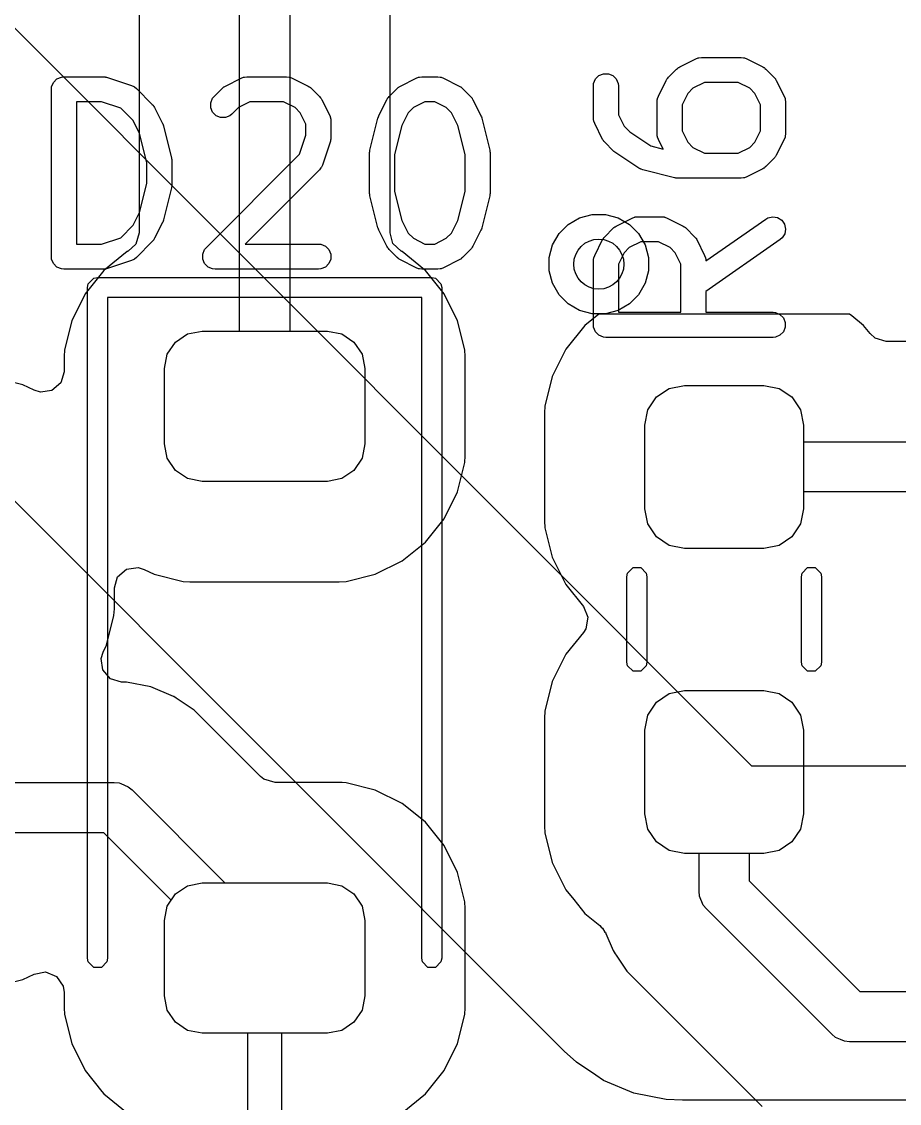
# Model space of a CAD drawing. Header units: inches. Extents: x 1.3 to 5.24, y -7.03 to -1.12.
# Drawn here: x 3.6238 to 3.8307, y -2.737 to -2.4823 of the extents above; entities that cross this region are included whole.
import ezdxf

# ---------------------------------------------------------------- set-up
doc = ezdxf.new("R2010")
doc.units = ezdxf.units.IN
doc.header["$MEASUREMENT"] = 0
for name, color, linetype, true_color in [('B.Cu', 153, 'CONTINUOUS', 0x4d7fc4), ('F.Cu', 13, 'CONTINUOUS', 0xc83434), ('F.Mask', 201, 'CONTINUOUS', 0xd864ff), ('F.Paste', 253, 'CONTINUOUS', 0xb4a09a), ('F.Silkscreen', 41, 'CONTINUOUS', 0xf2eda1), ('In1.Cu', 91, 'CONTINUOUS', 0x7fc87f), ('In2.Cu', 33, 'CONTINUOUS', 0xce7d2c)]:
    doc.layers.add(name, color=color, linetype=linetype, true_color=true_color)

msp = doc.modelspace()

# ---------------------------------------------------------------- linework, layer by layer
at = {"layer": 'B.Cu'}
msp.add_circle((3.75984, -2.53937), 0.00591, dxfattribs=at)
at = {"layer": 'F.Cu', "linetype": 'CONTINUOUS'}
for p, q in [((3.65156, -2.4462), (3.65156, -2.532)), ((3.6752, -2.55512), (3.6752, -2.44911)), ((3.68701, -2.45156), (3.68701, -2.55512)), ((3.71065, -2.532), (3.71065, -2.46338)), ((3.65156, -2.532), (3.65078, -2.53464)), ((3.71134, -2.53451), (3.71065, -2.532)), ((3.64873, -2.53643), (3.64322, -2.54086)), ((3.64884, -2.53638), (3.64873, -2.53643)), ((3.6489, -2.53632), (3.64884, -2.53638)), ((3.64895, -2.53629), (3.6489, -2.53632)), ((3.65078, -2.53464), (3.64895, -2.53628)), ((3.64895, -2.53628), (3.64895, -2.53629)), ((3.71326, -2.53628), (3.71134, -2.53451)), ((3.71325, -2.53629), (3.71326, -2.53628)), ((3.71331, -2.53632), (3.71325, -2.53629)), ((3.71336, -2.53638), (3.71331, -2.53632)), ((3.71347, -2.53643), (3.71336, -2.53638)), ((3.71879, -2.5407), (3.71347, -2.53643)), ((3.64322, -2.54086), (3.63879, -2.54637)), ((3.64322, -2.54086), (3.64322, -2.54086)), ((3.71898, -2.54086), (3.71879, -2.5407)), ((3.72341, -2.54637), (3.71898, -2.54086)), ((3.63879, -2.54637), (3.63565, -2.5527)), ((3.72655, -2.5527), (3.72341, -2.54637)), ((3.75981, -2.55118), (3.75655, -2.5538)), ((3.75984, -2.55118), (3.75981, -2.55118)), ((3.81893, -2.55118), (3.75984, -2.55118)), ((3.81943, -2.55158), (3.81893, -2.55118)), ((3.82219, -2.5538), (3.81943, -2.55158)), ((3.63565, -2.5527), (3.63395, -2.55956)), ((3.72826, -2.55956), (3.72655, -2.5527)), ((3.75655, -2.5538), (3.75206, -2.55939)), ((3.75655, -2.5538), (3.75655, -2.5538)), ((3.82375, -2.55574), (3.82219, -2.5538)), ((3.82219, -2.5538), (3.82219, -2.5538)), ((3.66007, -2.55771), (3.66295, -2.55579)), ((3.66295, -2.55579), (3.66634, -2.55512)), ((3.66634, -2.55512), (3.6752, -2.55512)), ((3.68701, -2.55512), (3.69587, -2.55512)), ((3.69587, -2.55512), (3.69926, -2.55579)), ((3.69926, -2.55579), (3.70213, -2.55771)), ((3.82491, -2.55678), (3.82375, -2.55574)), ((3.82755, -2.55756), (3.82491, -2.55678)), ((3.63395, -2.55956), (3.63384, -2.56115)), ((3.65815, -2.56059), (3.66007, -2.55771)), ((3.70213, -2.55771), (3.70405, -2.56059)), ((3.72837, -2.56115), (3.72826, -2.55956)), ((3.75206, -2.55939), (3.74887, -2.56582)), ((3.75206, -2.55939), (3.75206, -2.55939)), ((3.84149, -2.55756), (3.82755, -2.55756)), ((3.63384, -2.56115), (3.63384, -2.56471)), ((3.65748, -2.56398), (3.65815, -2.56059)), ((3.70405, -2.56059), (3.70472, -2.56398)), ((3.72837, -2.58452), (3.72837, -2.56115)), ((3.63384, -2.56471), (3.63306, -2.56734)), ((3.65748, -2.58169), (3.65748, -2.56398)), ((3.70472, -2.56398), (3.70472, -2.58169)), ((3.62414, -2.56777), (3.61718, -2.56603)), ((3.74887, -2.56582), (3.74714, -2.57278)), ((3.74887, -2.56582), (3.74887, -2.56582)), ((3.62679, -2.56908), (3.62414, -2.56777)), ((3.62414, -2.56777), (3.62414, -2.56777)), ((3.62414, -2.56777), (3.62414, -2.56777)), ((3.62826, -2.56954), (3.62679, -2.56908)), ((3.63098, -2.56915), (3.62826, -2.56954)), ((3.63306, -2.56734), (3.63098, -2.56915)), ((3.77341, -2.57065), (3.77644, -2.56863)), ((3.77644, -2.56863), (3.78002, -2.56791)), ((3.78002, -2.56791), (3.79872, -2.56791)), ((3.79872, -2.56791), (3.8023, -2.56863)), ((3.8023, -2.56863), (3.80533, -2.57065)), ((3.77138, -2.57369), (3.77341, -2.57065)), ((3.80533, -2.57065), (3.80736, -2.57369)), ((3.74714, -2.57278), (3.74703, -2.5744)), ((3.74703, -2.5744), (3.74703, -2.59982)), ((3.77067, -2.57726), (3.77138, -2.57369)), ((3.80736, -2.57369), (3.80807, -2.57726)), ((3.77067, -2.59695), (3.77067, -2.57726)), ((3.80807, -2.57726), (3.80807, -2.5812)), ((3.65815, -2.58508), (3.65748, -2.58169)), ((3.70472, -2.58169), (3.70405, -2.58508)), ((3.80807, -2.5812), (3.83858, -2.5812)), ((3.66007, -2.58796), (3.65815, -2.58508)), ((3.70405, -2.58508), (3.70213, -2.58796)), ((3.72826, -2.58611), (3.72837, -2.58452)), ((3.72655, -2.59297), (3.72826, -2.58611)), ((3.66295, -2.58988), (3.66007, -2.58796)), ((3.66634, -2.59055), (3.66295, -2.58988)), ((3.69926, -2.58988), (3.69587, -2.59055)), ((3.70213, -2.58796), (3.69926, -2.58988)), ((3.69587, -2.59055), (3.66634, -2.59055)), ((3.72341, -2.5993), (3.72655, -2.59297)), ((3.83614, -2.59301), (3.80807, -2.59301)), ((3.80807, -2.59301), (3.80807, -2.59695)), ((3.77138, -2.60053), (3.77067, -2.59695)), ((3.80807, -2.59695), (3.80736, -2.60053)), ((3.71898, -2.60481), (3.72341, -2.5993)), ((3.74703, -2.59982), (3.74703, -2.59982)), ((3.74703, -2.59982), (3.74714, -2.60143)), ((3.74714, -2.60143), (3.74714, -2.60143)), ((3.74714, -2.60143), (3.74887, -2.60839)), ((3.77341, -2.60356), (3.77138, -2.60053)), ((3.80736, -2.60053), (3.80533, -2.60356)), ((3.71347, -2.60924), (3.71898, -2.60481)), ((3.77644, -2.60559), (3.77341, -2.60356)), ((3.80533, -2.60356), (3.8023, -2.60559)), ((3.78002, -2.6063), (3.77644, -2.60559)), ((3.79872, -2.6063), (3.78002, -2.6063)), ((3.8023, -2.60559), (3.79872, -2.6063)), ((3.70714, -2.61238), (3.71347, -2.60924)), ((3.74887, -2.60839), (3.74887, -2.60839)), ((3.74887, -2.60839), (3.75206, -2.61482)), ((3.64569, -2.6156), (3.64646, -2.61296)), ((3.64646, -2.61296), (3.64854, -2.61116)), ((3.64854, -2.61116), (3.65127, -2.61077)), ((3.65127, -2.61077), (3.65274, -2.61123)), ((3.65274, -2.61123), (3.65507, -2.61238)), ((3.65507, -2.61238), (3.66193, -2.61409)), ((3.70028, -2.61409), (3.70714, -2.61238)), ((3.64569, -2.62049), (3.64569, -2.6156)), ((3.66193, -2.61409), (3.66351, -2.61419)), ((3.66351, -2.61419), (3.66351, -2.61419)), ((3.66351, -2.61419), (3.69869, -2.61419)), ((3.69869, -2.61419), (3.70028, -2.61409)), ((3.69869, -2.61419), (3.69869, -2.61419)), ((3.75206, -2.61482), (3.75206, -2.61482)), ((3.75206, -2.61482), (3.7562, -2.61997)), ((3.64558, -2.6221), (3.64569, -2.62049)), ((3.7562, -2.61997), (3.75725, -2.62252)), ((3.64385, -2.62906), (3.64558, -2.6221)), ((3.75725, -2.62252), (3.75676, -2.62522)), ((3.75676, -2.62522), (3.7562, -2.62609)), ((3.7562, -2.62609), (3.75206, -2.63124)), ((3.64256, -2.6322), (3.64302, -2.63072)), ((3.64302, -2.63072), (3.64385, -2.62906)), ((3.64296, -2.63492), (3.64256, -2.6322)), ((3.75206, -2.63124), (3.74887, -2.63767)), ((3.75206, -2.63124), (3.75206, -2.63124)), ((3.64476, -2.637), (3.64296, -2.63492)), ((3.6474, -2.63778), (3.64476, -2.637)), ((3.64858, -2.63778), (3.6474, -2.63778)), ((3.65429, -2.63891), (3.64858, -2.63778)), ((3.64858, -2.63778), (3.64858, -2.63778)), ((3.74887, -2.63767), (3.74714, -2.64463)), ((3.74887, -2.63767), (3.74887, -2.63767)), ((3.65966, -2.64114), (3.65429, -2.63891)), ((3.65429, -2.63891), (3.65429, -2.63891)), ((3.65967, -2.64114), (3.65966, -2.64114)), ((3.66026, -2.64154), (3.65967, -2.64114)), ((3.77341, -2.6425), (3.77644, -2.64048)), ((3.77644, -2.64048), (3.78002, -2.63976)), ((3.78002, -2.63976), (3.79872, -2.63976)), ((3.79872, -2.63976), (3.8023, -2.64048)), ((3.8023, -2.64048), (3.80533, -2.6425)), ((3.6645, -2.64437), (3.66026, -2.64154)), ((3.66026, -2.64154), (3.66026, -2.64154)), ((3.77138, -2.64554), (3.77341, -2.6425)), ((3.80533, -2.6425), (3.80736, -2.64554)), ((3.6801, -2.65997), (3.6645, -2.64437)), ((3.6645, -2.64437), (3.6645, -2.64437)), ((3.74714, -2.64463), (3.74703, -2.64625)), ((3.77067, -2.64911), (3.77138, -2.64554)), ((3.80736, -2.64554), (3.80807, -2.64911)), ((3.74703, -2.64625), (3.74703, -2.67167)), ((3.77067, -2.6688), (3.77067, -2.64911)), ((3.80807, -2.64911), (3.80807, -2.6688)), ((3.62205, -2.66142), (3.64567, -2.66142)), ((3.64567, -2.66142), (3.64682, -2.66153)), ((3.68091, -2.66062), (3.6801, -2.65997)), ((3.68355, -2.6614), (3.68091, -2.66062)), ((3.69869, -2.6614), (3.68355, -2.6614)), ((3.69933, -2.66144), (3.69869, -2.6614)), ((3.69869, -2.6614), (3.69869, -2.6614)), ((3.70028, -2.66151), (3.69933, -2.66144)), ((3.70714, -2.66321), (3.70028, -2.66151)), ((3.70028, -2.66151), (3.70028, -2.66151)), ((3.64682, -2.66153), (3.6472, -2.66169)), ((3.6472, -2.66169), (3.64895, -2.66241)), ((3.64895, -2.66241), (3.64985, -2.66315)), ((3.64985, -2.66315), (3.67174, -2.68504)), ((3.71347, -2.66635), (3.70714, -2.66321)), ((3.71772, -2.66976), (3.71347, -2.66635)), ((3.77138, -2.67238), (3.77067, -2.6688)), ((3.80807, -2.6688), (3.80736, -2.67238)), ((3.71898, -2.67078), (3.71772, -2.66976)), ((3.72341, -2.67629), (3.71898, -2.67078)), ((3.74703, -2.67167), (3.74703, -2.67167)), ((3.74703, -2.67167), (3.74714, -2.67328)), ((3.64322, -2.67323), (3.62205, -2.67323)), ((3.6591, -2.6891), (3.64322, -2.67323)), ((3.74714, -2.67328), (3.74714, -2.67328)), ((3.74714, -2.67328), (3.74887, -2.68024)), ((3.77341, -2.67541), (3.77138, -2.67238)), ((3.80736, -2.67238), (3.80533, -2.67541)), ((3.72655, -2.68262), (3.72341, -2.67629)), ((3.77644, -2.67744), (3.77341, -2.67541)), ((3.80533, -2.67541), (3.8023, -2.67744)), ((3.78002, -2.67815), (3.77644, -2.67744)), ((3.78346, -2.67815), (3.78002, -2.67815)), ((3.78346, -2.68701), (3.78346, -2.67815)), ((3.79872, -2.67815), (3.79528, -2.67815)), ((3.79528, -2.67815), (3.79528, -2.68456)), ((3.8023, -2.67744), (3.79872, -2.67815)), ((3.74887, -2.68024), (3.74887, -2.68024)), ((3.74887, -2.68024), (3.75206, -2.68667)), ((3.72826, -2.68948), (3.72655, -2.68262)), ((3.67174, -2.68504), (3.69587, -2.68504)), ((3.69587, -2.68504), (3.69926, -2.68571)), ((3.69926, -2.68571), (3.70213, -2.68763)), ((3.75206, -2.68667), (3.75206, -2.68667)), ((3.75206, -2.68667), (3.75206, -2.68667)), ((3.75206, -2.68667), (3.75393, -2.689)), ((3.79528, -2.68456), (3.82134, -2.71063)), ((3.65815, -2.69051), (3.6591, -2.6891)), ((3.70213, -2.68763), (3.70405, -2.69051)), ((3.72837, -2.69107), (3.72826, -2.68948)), ((3.75393, -2.689), (3.75655, -2.69227)), ((3.78358, -2.68816), (3.78346, -2.68701)), ((3.78446, -2.69029), (3.78358, -2.68816)), ((3.65748, -2.6939), (3.65815, -2.69051)), ((3.70405, -2.69051), (3.70472, -2.6939)), ((3.72837, -2.71444), (3.72837, -2.69107)), ((3.78519, -2.69118), (3.78446, -2.69029)), ((3.81472, -2.72071), (3.78519, -2.69118)), ((3.65748, -2.71161), (3.65748, -2.6939)), ((3.70472, -2.6939), (3.70472, -2.71161)), ((3.75655, -2.69227), (3.75655, -2.69227)), ((3.75655, -2.69227), (3.75655, -2.69227)), ((3.75655, -2.69227), (3.7601, -2.69511)), ((3.7601, -2.69511), (3.7604, -2.6955)), ((3.7604, -2.6955), (3.7607, -2.69569)), ((3.7607, -2.69569), (3.76128, -2.69662)), ((3.76128, -2.69662), (3.76146, -2.69685)), ((3.76146, -2.69685), (3.76151, -2.69695)), ((3.76151, -2.69695), (3.76319, -2.701)), ((3.76319, -2.701), (3.76371, -2.70179)), ((3.76371, -2.70179), (3.76392, -2.7021)), ((3.76392, -2.7021), (3.76392, -2.7021)), ((3.76392, -2.7021), (3.76642, -2.70584)), ((3.62414, -2.70782), (3.62679, -2.70651)), ((3.62679, -2.70651), (3.6295, -2.70603)), ((3.6295, -2.70603), (3.63203, -2.7071)), ((3.63203, -2.7071), (3.63359, -2.70936)), ((3.76642, -2.70584), (3.76642, -2.70584)), ((3.76642, -2.70584), (3.79829, -2.73771)), ((3.61718, -2.70956), (3.62414, -2.70782)), ((3.63359, -2.70936), (3.63384, -2.71089)), ((3.63384, -2.71089), (3.63384, -2.71444)), ((3.65815, -2.715), (3.65748, -2.71161)), ((3.70472, -2.71161), (3.70405, -2.715)), ((3.82134, -2.71063), (3.87795, -2.71063)), ((3.63384, -2.71444), (3.63395, -2.71603)), ((3.66007, -2.71788), (3.65815, -2.715)), ((3.70405, -2.715), (3.70213, -2.71788)), ((3.72826, -2.71603), (3.72837, -2.71444)), ((3.63395, -2.71603), (3.63565, -2.72289)), ((3.72655, -2.72289), (3.72826, -2.71603)), ((3.66295, -2.7198), (3.66007, -2.71788)), ((3.66634, -2.72047), (3.66295, -2.7198)), ((3.69926, -2.7198), (3.69587, -2.72047)), ((3.70213, -2.71788), (3.69926, -2.7198)), ((3.67717, -2.72047), (3.66634, -2.72047)), ((3.67717, -2.79528), (3.67717, -2.72047)), ((3.69587, -2.72047), (3.68504, -2.72047)), ((3.68504, -2.72047), (3.68504, -2.79364)), ((3.81562, -2.72145), (3.81472, -2.72071)), ((3.81675, -2.72191), (3.81562, -2.72145)), ((3.81775, -2.72233), (3.81675, -2.72191)), ((3.8189, -2.72244), (3.81775, -2.72233)), ((3.87551, -2.72244), (3.8189, -2.72244)), ((3.63565, -2.72289), (3.63879, -2.72922)), ((3.72341, -2.72922), (3.72655, -2.72289)), ((3.63879, -2.72922), (3.64275, -2.73414)), ((3.71898, -2.73473), (3.72341, -2.72922)), ((3.64275, -2.73414), (3.64322, -2.73473)), ((3.64322, -2.73473), (3.64873, -2.73916)), ((3.71347, -2.73916), (3.71898, -2.73473))]:
    msp.add_line(p, q, dxfattribs=at)
at = {"layer": 'F.Cu'}
msp.add_circle((3.75984, -2.53937), 0.00591, dxfattribs=at)
at = {"layer": 'F.Mask', "linetype": 'CONTINUOUS'}
for p, q in [((3.66007, -2.55771), (3.66295, -2.55579)), ((3.66295, -2.55579), (3.66634, -2.55512)), ((3.66634, -2.55512), (3.69587, -2.55512)), ((3.69587, -2.55512), (3.69926, -2.55579)), ((3.69926, -2.55579), (3.70213, -2.55771)), ((3.65815, -2.56059), (3.66007, -2.55771)), ((3.70213, -2.55771), (3.70405, -2.56059)), ((3.65748, -2.56398), (3.65815, -2.56059)), ((3.70405, -2.56059), (3.70472, -2.56398)), ((3.65748, -2.58169), (3.65748, -2.56398)), ((3.70472, -2.56398), (3.70472, -2.58169)), ((3.77341, -2.57065), (3.77644, -2.56863)), ((3.77644, -2.56863), (3.78002, -2.56791)), ((3.78002, -2.56791), (3.79872, -2.56791)), ((3.79872, -2.56791), (3.8023, -2.56863)), ((3.8023, -2.56863), (3.80533, -2.57065)), ((3.77138, -2.57369), (3.77341, -2.57065)), ((3.80533, -2.57065), (3.80736, -2.57369)), ((3.77067, -2.57726), (3.77138, -2.57369)), ((3.80736, -2.57369), (3.80807, -2.57726)), ((3.77067, -2.59695), (3.77067, -2.57726)), ((3.80807, -2.57726), (3.80807, -2.59695)), ((3.65815, -2.58508), (3.65748, -2.58169)), ((3.70472, -2.58169), (3.70405, -2.58508)), ((3.66007, -2.58796), (3.65815, -2.58508)), ((3.70405, -2.58508), (3.70213, -2.58796)), ((3.66295, -2.58988), (3.66007, -2.58796)), ((3.66634, -2.59055), (3.66295, -2.58988)), ((3.69926, -2.58988), (3.69587, -2.59055)), ((3.70213, -2.58796), (3.69926, -2.58988)), ((3.69587, -2.59055), (3.66634, -2.59055)), ((3.77138, -2.60053), (3.77067, -2.59695)), ((3.80807, -2.59695), (3.80736, -2.60053)), ((3.77341, -2.60356), (3.77138, -2.60053)), ((3.80736, -2.60053), (3.80533, -2.60356)), ((3.77644, -2.60559), (3.77341, -2.60356)), ((3.80533, -2.60356), (3.8023, -2.60559)), ((3.78002, -2.6063), (3.77644, -2.60559)), ((3.79872, -2.6063), (3.78002, -2.6063)), ((3.8023, -2.60559), (3.79872, -2.6063)), ((3.77341, -2.6425), (3.77644, -2.64048)), ((3.77644, -2.64048), (3.78002, -2.63976)), ((3.78002, -2.63976), (3.79872, -2.63976)), ((3.79872, -2.63976), (3.8023, -2.64048)), ((3.8023, -2.64048), (3.80533, -2.6425)), ((3.77138, -2.64554), (3.77341, -2.6425)), ((3.80533, -2.6425), (3.80736, -2.64554)), ((3.77067, -2.64911), (3.77138, -2.64554)), ((3.80736, -2.64554), (3.80807, -2.64911)), ((3.77067, -2.6688), (3.77067, -2.64911)), ((3.80807, -2.64911), (3.80807, -2.6688)), ((3.77138, -2.67238), (3.77067, -2.6688)), ((3.80807, -2.6688), (3.80736, -2.67238)), ((3.77341, -2.67541), (3.77138, -2.67238)), ((3.80736, -2.67238), (3.80533, -2.67541)), ((3.77644, -2.67744), (3.77341, -2.67541)), ((3.80533, -2.67541), (3.8023, -2.67744)), ((3.78002, -2.67815), (3.77644, -2.67744)), ((3.79872, -2.67815), (3.78002, -2.67815)), ((3.8023, -2.67744), (3.79872, -2.67815)), ((3.66007, -2.68763), (3.66295, -2.68571)), ((3.66295, -2.68571), (3.66634, -2.68504)), ((3.66634, -2.68504), (3.69587, -2.68504)), ((3.69587, -2.68504), (3.69926, -2.68571)), ((3.69926, -2.68571), (3.70213, -2.68763)), ((3.65815, -2.69051), (3.66007, -2.68763)), ((3.70213, -2.68763), (3.70405, -2.69051)), ((3.65748, -2.6939), (3.65815, -2.69051)), ((3.70405, -2.69051), (3.70472, -2.6939)), ((3.65748, -2.71161), (3.65748, -2.6939)), ((3.70472, -2.6939), (3.70472, -2.71161)), ((3.65815, -2.715), (3.65748, -2.71161)), ((3.70472, -2.71161), (3.70405, -2.715)), ((3.66007, -2.71788), (3.65815, -2.715)), ((3.70405, -2.715), (3.70213, -2.71788)), ((3.66295, -2.7198), (3.66007, -2.71788)), ((3.66634, -2.72047), (3.66295, -2.7198)), ((3.69926, -2.7198), (3.69587, -2.72047)), ((3.70213, -2.71788), (3.69926, -2.7198)), ((3.69587, -2.72047), (3.66634, -2.72047))]:
    msp.add_line(p, q, dxfattribs=at)
at = {"layer": 'F.Paste', "linetype": 'CONTINUOUS'}
for p, q in [((3.66007, -2.55771), (3.66295, -2.55579)), ((3.66295, -2.55579), (3.66634, -2.55512)), ((3.66634, -2.55512), (3.69587, -2.55512)), ((3.69587, -2.55512), (3.69926, -2.55579)), ((3.69926, -2.55579), (3.70213, -2.55771)), ((3.65815, -2.56059), (3.66007, -2.55771)), ((3.70213, -2.55771), (3.70405, -2.56059)), ((3.65748, -2.56398), (3.65815, -2.56059)), ((3.70405, -2.56059), (3.70472, -2.56398)), ((3.65748, -2.58169), (3.65748, -2.56398)), ((3.70472, -2.56398), (3.70472, -2.58169)), ((3.77341, -2.57065), (3.77644, -2.56863)), ((3.77644, -2.56863), (3.78002, -2.56791)), ((3.78002, -2.56791), (3.79872, -2.56791)), ((3.79872, -2.56791), (3.8023, -2.56863)), ((3.8023, -2.56863), (3.80533, -2.57065)), ((3.77138, -2.57369), (3.77341, -2.57065)), ((3.80533, -2.57065), (3.80736, -2.57369)), ((3.77067, -2.57726), (3.77138, -2.57369)), ((3.80736, -2.57369), (3.80807, -2.57726)), ((3.77067, -2.59695), (3.77067, -2.57726)), ((3.80807, -2.57726), (3.80807, -2.59695)), ((3.65815, -2.58508), (3.65748, -2.58169)), ((3.70472, -2.58169), (3.70405, -2.58508)), ((3.66007, -2.58796), (3.65815, -2.58508)), ((3.70405, -2.58508), (3.70213, -2.58796)), ((3.66295, -2.58988), (3.66007, -2.58796)), ((3.66634, -2.59055), (3.66295, -2.58988)), ((3.69926, -2.58988), (3.69587, -2.59055)), ((3.70213, -2.58796), (3.69926, -2.58988)), ((3.69587, -2.59055), (3.66634, -2.59055)), ((3.77138, -2.60053), (3.77067, -2.59695)), ((3.80807, -2.59695), (3.80736, -2.60053)), ((3.77341, -2.60356), (3.77138, -2.60053)), ((3.80736, -2.60053), (3.80533, -2.60356)), ((3.77644, -2.60559), (3.77341, -2.60356)), ((3.80533, -2.60356), (3.8023, -2.60559)), ((3.78002, -2.6063), (3.77644, -2.60559)), ((3.79872, -2.6063), (3.78002, -2.6063)), ((3.8023, -2.60559), (3.79872, -2.6063)), ((3.77341, -2.6425), (3.77644, -2.64048)), ((3.77644, -2.64048), (3.78002, -2.63976)), ((3.78002, -2.63976), (3.79872, -2.63976)), ((3.79872, -2.63976), (3.8023, -2.64048)), ((3.8023, -2.64048), (3.80533, -2.6425)), ((3.77138, -2.64554), (3.77341, -2.6425)), ((3.80533, -2.6425), (3.80736, -2.64554)), ((3.77067, -2.64911), (3.77138, -2.64554)), ((3.80736, -2.64554), (3.80807, -2.64911)), ((3.77067, -2.6688), (3.77067, -2.64911)), ((3.80807, -2.64911), (3.80807, -2.6688)), ((3.77138, -2.67238), (3.77067, -2.6688)), ((3.80807, -2.6688), (3.80736, -2.67238)), ((3.77341, -2.67541), (3.77138, -2.67238)), ((3.80736, -2.67238), (3.80533, -2.67541)), ((3.77644, -2.67744), (3.77341, -2.67541)), ((3.80533, -2.67541), (3.8023, -2.67744)), ((3.78002, -2.67815), (3.77644, -2.67744)), ((3.79872, -2.67815), (3.78002, -2.67815)), ((3.8023, -2.67744), (3.79872, -2.67815)), ((3.66007, -2.68763), (3.66295, -2.68571)), ((3.66295, -2.68571), (3.66634, -2.68504)), ((3.66634, -2.68504), (3.69587, -2.68504)), ((3.69587, -2.68504), (3.69926, -2.68571)), ((3.69926, -2.68571), (3.70213, -2.68763)), ((3.65815, -2.69051), (3.66007, -2.68763)), ((3.70213, -2.68763), (3.70405, -2.69051)), ((3.65748, -2.6939), (3.65815, -2.69051)), ((3.70405, -2.69051), (3.70472, -2.6939)), ((3.65748, -2.71161), (3.65748, -2.6939)), ((3.70472, -2.6939), (3.70472, -2.71161)), ((3.65815, -2.715), (3.65748, -2.71161)), ((3.70472, -2.71161), (3.70405, -2.715)), ((3.66007, -2.71788), (3.65815, -2.715)), ((3.70405, -2.715), (3.70213, -2.71788)), ((3.66295, -2.7198), (3.66007, -2.71788)), ((3.66634, -2.72047), (3.66295, -2.7198)), ((3.69926, -2.7198), (3.69587, -2.72047)), ((3.70213, -2.71788), (3.69926, -2.7198)), ((3.69587, -2.72047), (3.66634, -2.72047))]:
    msp.add_line(p, q, dxfattribs=at)
at = {"layer": 'F.Silkscreen', "linetype": 'CONTINUOUS'}
for p, q in [((3.78269, -2.49103), (3.78323, -2.49082)), ((3.78323, -2.49082), (3.78333, -2.49082)), ((3.78333, -2.49082), (3.78343, -2.49078)), ((3.78343, -2.49078), (3.78401, -2.49072)), ((3.78401, -2.49072), (3.79338, -2.49072)), ((3.79338, -2.49072), (3.79396, -2.49078)), ((3.79396, -2.49078), (3.79405, -2.49082)), ((3.79405, -2.49082), (3.79416, -2.49082)), ((3.79416, -2.49082), (3.7947, -2.49103)), ((3.77817, -2.49346), (3.77839, -2.49327)), ((3.77839, -2.49327), (3.77845, -2.49321)), ((3.77845, -2.49321), (3.77853, -2.49316)), ((3.77853, -2.49316), (3.77862, -2.49309)), ((3.77862, -2.49309), (3.77869, -2.49306)), ((3.77869, -2.49306), (3.77894, -2.49291)), ((3.77894, -2.49291), (3.78269, -2.49103)), ((3.7947, -2.49103), (3.79845, -2.49291)), ((3.79845, -2.49291), (3.7987, -2.49306)), ((3.7987, -2.49306), (3.79877, -2.49309)), ((3.79877, -2.49309), (3.79885, -2.49316)), ((3.79885, -2.49316), (3.79894, -2.49321)), ((3.79894, -2.49321), (3.79899, -2.49327)), ((3.79899, -2.49327), (3.79922, -2.49346)), ((3.63133, -2.49658), (3.63215, -2.49577)), ((3.63215, -2.49577), (3.63321, -2.49533)), ((3.63321, -2.49533), (3.63379, -2.49527)), ((3.63379, -2.49527), (3.64316, -2.49527)), ((3.64316, -2.49527), (3.64345, -2.4953)), ((3.64345, -2.4953), (3.64353, -2.49529)), ((3.64353, -2.49529), (3.64363, -2.49531)), ((3.64363, -2.49531), (3.64374, -2.49533)), ((3.64374, -2.49533), (3.64381, -2.49536)), ((3.64381, -2.49536), (3.6441, -2.49542)), ((3.6441, -2.49542), (3.64972, -2.49729)), ((3.67184, -2.49745), (3.67559, -2.49558)), ((3.67559, -2.49558), (3.67613, -2.49537)), ((3.67613, -2.49537), (3.67623, -2.49537)), ((3.67623, -2.49537), (3.67633, -2.49533)), ((3.67633, -2.49533), (3.67691, -2.49527)), ((3.67691, -2.49527), (3.68628, -2.49527)), ((3.68628, -2.49527), (3.68686, -2.49533)), ((3.68686, -2.49533), (3.68696, -2.49537)), ((3.68696, -2.49537), (3.68706, -2.49537)), ((3.68706, -2.49537), (3.6876, -2.49558)), ((3.6876, -2.49558), (3.69135, -2.49745)), ((3.71308, -2.49745), (3.71683, -2.49558)), ((3.71683, -2.49558), (3.71737, -2.49537)), ((3.71737, -2.49537), (3.71748, -2.49537)), ((3.71748, -2.49537), (3.71758, -2.49533)), ((3.71758, -2.49533), (3.71815, -2.49527)), ((3.71815, -2.49527), (3.7219, -2.49527)), ((3.7219, -2.49527), (3.72248, -2.49533)), ((3.72248, -2.49533), (3.72258, -2.49537)), ((3.72258, -2.49537), (3.72268, -2.49537)), ((3.72268, -2.49537), (3.72322, -2.49558)), ((3.72322, -2.49558), (3.72697, -2.49745)), ((3.75861, -2.49685), (3.75905, -2.49578)), ((3.75905, -2.49578), (3.75987, -2.49497)), ((3.75987, -2.49497), (3.76093, -2.49453)), ((3.76093, -2.49453), (3.76208, -2.49453)), ((3.76208, -2.49453), (3.76315, -2.49497)), ((3.76315, -2.49497), (3.76396, -2.49578)), ((3.76396, -2.49578), (3.7644, -2.49685)), ((3.77574, -2.4961), (3.7759, -2.49585)), ((3.7759, -2.49585), (3.77593, -2.49578)), ((3.77593, -2.49578), (3.77599, -2.4957)), ((3.77599, -2.4957), (3.77605, -2.49561)), ((3.77605, -2.49561), (3.77611, -2.49556)), ((3.77611, -2.49556), (3.77629, -2.49533)), ((3.77629, -2.49533), (3.77817, -2.49346)), ((3.79922, -2.49346), (3.80109, -2.49533)), ((3.80109, -2.49533), (3.80128, -2.49556)), ((3.80128, -2.49556), (3.80134, -2.49561)), ((3.80134, -2.49561), (3.80139, -2.4957)), ((3.80139, -2.4957), (3.80146, -2.49578)), ((3.80146, -2.49578), (3.80149, -2.49585)), ((3.80149, -2.49585), (3.80164, -2.4961)), ((3.63084, -2.49822), (3.63089, -2.49765)), ((3.63084, -2.53759), (3.63084, -2.49822)), ((3.63089, -2.49765), (3.63133, -2.49658)), ((3.64972, -2.49729), (3.65025, -2.49753)), ((3.65025, -2.49753), (3.65033, -2.4976)), ((3.65033, -2.4976), (3.65043, -2.49764)), ((3.65043, -2.49764), (3.65087, -2.49801)), ((3.65087, -2.49801), (3.65462, -2.50176)), ((3.6692, -2.49988), (3.67107, -2.49801)), ((3.67107, -2.49801), (3.6713, -2.49782)), ((3.6713, -2.49782), (3.67135, -2.49776)), ((3.67135, -2.49776), (3.67144, -2.49771)), ((3.67144, -2.49771), (3.67152, -2.49764)), ((3.67152, -2.49764), (3.67159, -2.49761)), ((3.67159, -2.49761), (3.67184, -2.49745)), ((3.69135, -2.49745), (3.6916, -2.49761)), ((3.6916, -2.49761), (3.69167, -2.49764)), ((3.69167, -2.49764), (3.69175, -2.49771)), ((3.69175, -2.49771), (3.69184, -2.49776)), ((3.69184, -2.49776), (3.69189, -2.49782)), ((3.69189, -2.49782), (3.69212, -2.49801)), ((3.69212, -2.49801), (3.69399, -2.49988)), ((3.71044, -2.49988), (3.71231, -2.49801)), ((3.71231, -2.49801), (3.71254, -2.49782)), ((3.71254, -2.49782), (3.71259, -2.49776)), ((3.71259, -2.49776), (3.71268, -2.49771)), ((3.71268, -2.49771), (3.71276, -2.49764)), ((3.71276, -2.49764), (3.71283, -2.49761)), ((3.71283, -2.49761), (3.71308, -2.49745)), ((3.72697, -2.49745), (3.72722, -2.49761)), ((3.72722, -2.49761), (3.72729, -2.49764)), ((3.72729, -2.49764), (3.72737, -2.49771)), ((3.72737, -2.49771), (3.72746, -2.49776)), ((3.72746, -2.49776), (3.72751, -2.49782)), ((3.72751, -2.49782), (3.72774, -2.49801)), ((3.72774, -2.49801), (3.72961, -2.49988)), ((3.75856, -2.49742), (3.75861, -2.49685)), ((3.75856, -2.50492), (3.75856, -2.49742)), ((3.7644, -2.49685), (3.76446, -2.49742)), ((3.76446, -2.49742), (3.76446, -2.50422)), ((3.77387, -2.49985), (3.77574, -2.4961)), ((3.78201, -2.49797), (3.78081, -2.49917)), ((3.7847, -2.49663), (3.78201, -2.49797)), ((3.79268, -2.49663), (3.7847, -2.49663)), ((3.79538, -2.49797), (3.79268, -2.49663)), ((3.79658, -2.49917), (3.79538, -2.49797)), ((3.80164, -2.4961), (3.80352, -2.49985)), ((3.66839, -2.50139), (3.66883, -2.50033)), ((3.66883, -2.50033), (3.6692, -2.49988)), ((3.69399, -2.49988), (3.69418, -2.50011)), ((3.69418, -2.50011), (3.69424, -2.50016)), ((3.69424, -2.50016), (3.69429, -2.50025)), ((3.69429, -2.50025), (3.69436, -2.50033)), ((3.69436, -2.50033), (3.69439, -2.5004)), ((3.69439, -2.5004), (3.69455, -2.50065)), ((3.69455, -2.50065), (3.69642, -2.5044)), ((3.70801, -2.5044), (3.70989, -2.50065)), ((3.70989, -2.50065), (3.71004, -2.5004)), ((3.71004, -2.5004), (3.71007, -2.50033)), ((3.71007, -2.50033), (3.71014, -2.50025)), ((3.71014, -2.50025), (3.7102, -2.50016)), ((3.7102, -2.50016), (3.71025, -2.50011)), ((3.71025, -2.50011), (3.71044, -2.49988)), ((3.72961, -2.49988), (3.7298, -2.50011)), ((3.7298, -2.50011), (3.72986, -2.50016)), ((3.72986, -2.50016), (3.72991, -2.50025)), ((3.72991, -2.50025), (3.72998, -2.50033)), ((3.72998, -2.50033), (3.73001, -2.5004)), ((3.73001, -2.5004), (3.73017, -2.50065)), ((3.73017, -2.50065), (3.73204, -2.5044)), ((3.77355, -2.50117), (3.77361, -2.5006)), ((3.77361, -2.5006), (3.77365, -2.5005)), ((3.77365, -2.5005), (3.77366, -2.50039)), ((3.77366, -2.50039), (3.77387, -2.49985)), ((3.78081, -2.49917), (3.77946, -2.50187)), ((3.79793, -2.50187), (3.79658, -2.49917)), ((3.80352, -2.49985), (3.80373, -2.50039)), ((3.80373, -2.50039), (3.80373, -2.5005)), ((3.80373, -2.5005), (3.80377, -2.5006)), ((3.80377, -2.5006), (3.80383, -2.50117)), ((3.64268, -2.50117), (3.63674, -2.50117)), ((3.63674, -2.50117), (3.63674, -2.53464)), ((3.64719, -2.50268), (3.64268, -2.50117)), ((3.65011, -2.50559), (3.64719, -2.50268)), ((3.65462, -2.50176), (3.65481, -2.50198)), ((3.65481, -2.50198), (3.65487, -2.50204)), ((3.65487, -2.50204), (3.65492, -2.50212)), ((3.65492, -2.50212), (3.65499, -2.50221)), ((3.65499, -2.50221), (3.65502, -2.50228)), ((3.65502, -2.50228), (3.65518, -2.50252)), ((3.65518, -2.50252), (3.65705, -2.50627)), ((3.66839, -2.50255), (3.66839, -2.50139)), ((3.66883, -2.50361), (3.66839, -2.50255)), ((3.66964, -2.50443), (3.66883, -2.50361)), ((3.67491, -2.50252), (3.67337, -2.50406)), ((3.6776, -2.50117), (3.67491, -2.50252)), ((3.68558, -2.50117), (3.6776, -2.50117)), ((3.68828, -2.50252), (3.68558, -2.50117)), ((3.68948, -2.50372), (3.68828, -2.50252)), ((3.71615, -2.50252), (3.71495, -2.50372)), ((3.71885, -2.50117), (3.71615, -2.50252)), ((3.7212, -2.50117), (3.71885, -2.50117)), ((3.7239, -2.50252), (3.7212, -2.50117)), ((3.7251, -2.50372), (3.7239, -2.50252)), ((3.77355, -2.50867), (3.77355, -2.50117)), ((3.77946, -2.50187), (3.77946, -2.50797)), ((3.79793, -2.50797), (3.79793, -2.50187)), ((3.80383, -2.50117), (3.80383, -2.50867)), ((3.65162, -2.50863), (3.65011, -2.50559)), ((3.67071, -2.50487), (3.66964, -2.50443)), ((3.67186, -2.50487), (3.67071, -2.50487)), ((3.67292, -2.50443), (3.67186, -2.50487)), ((3.67337, -2.50406), (3.67292, -2.50443)), ((3.69083, -2.50642), (3.68948, -2.50372)), ((3.69642, -2.5044), (3.69663, -2.50494)), ((3.69663, -2.50494), (3.69664, -2.50505)), ((3.69664, -2.50505), (3.69668, -2.50514)), ((3.69668, -2.50514), (3.69673, -2.50572)), ((3.69673, -2.50572), (3.69673, -2.50947)), ((3.70591, -2.5125), (3.70779, -2.505)), ((3.70779, -2.505), (3.7078, -2.50496)), ((3.7078, -2.50496), (3.70781, -2.50494)), ((3.70781, -2.50494), (3.7079, -2.5047)), ((3.7079, -2.5047), (3.70798, -2.50446)), ((3.70798, -2.50446), (3.708, -2.50444)), ((3.708, -2.50444), (3.70801, -2.5044)), ((3.71495, -2.50372), (3.71344, -2.50675)), ((3.72661, -2.50675), (3.7251, -2.50372)), ((3.73204, -2.5044), (3.73206, -2.50444)), ((3.73206, -2.50444), (3.73207, -2.50446)), ((3.73207, -2.50446), (3.73216, -2.5047)), ((3.73216, -2.5047), (3.73225, -2.50494)), ((3.73225, -2.50494), (3.73225, -2.50496)), ((3.73225, -2.50496), (3.73227, -2.505)), ((3.73227, -2.505), (3.73414, -2.5125)), ((3.75861, -2.5055), (3.75856, -2.50492)), ((3.75865, -2.5056), (3.75861, -2.5055)), ((3.75866, -2.5057), (3.75865, -2.5056)), ((3.75887, -2.50624), (3.75866, -2.5057)), ((3.76446, -2.50422), (3.76581, -2.50692)), ((3.65333, -2.51546), (3.65162, -2.50863)), ((3.65705, -2.50627), (3.65707, -2.50632)), ((3.65707, -2.50632), (3.65708, -2.50633)), ((3.65708, -2.50633), (3.65717, -2.50658)), ((3.65717, -2.50658), (3.65726, -2.50682)), ((3.65726, -2.50682), (3.65726, -2.50684)), ((3.65726, -2.50684), (3.65727, -2.50688)), ((3.65727, -2.50688), (3.65915, -2.51438)), ((3.69083, -2.50899), (3.69083, -2.50642)), ((3.71344, -2.50675), (3.71173, -2.51358)), ((3.72832, -2.51358), (3.72661, -2.50675)), ((3.76074, -2.50999), (3.75887, -2.50624)), ((3.76581, -2.50692), (3.76714, -2.50825)), ((3.76714, -2.50825), (3.77209, -2.51155)), ((3.77361, -2.50925), (3.77355, -2.50867)), ((3.77946, -2.50797), (3.78081, -2.51067)), ((3.79658, -2.51067), (3.79793, -2.50797)), ((3.80383, -2.50867), (3.80377, -2.50925)), ((3.68932, -2.5135), (3.69083, -2.50899)), ((3.69658, -2.5104), (3.69471, -2.51603)), ((3.69665, -2.51012), (3.69658, -2.5104)), ((3.69668, -2.51005), (3.69665, -2.51012)), ((3.69669, -2.50994), (3.69668, -2.51005)), ((3.69671, -2.50984), (3.69669, -2.50994)), ((3.69673, -2.50947), (3.6967, -2.50976)), ((3.6967, -2.50976), (3.69671, -2.50984)), ((3.7609, -2.51024), (3.76074, -2.50999)), ((3.76093, -2.51031), (3.7609, -2.51024)), ((3.76099, -2.51039), (3.76093, -2.51031)), ((3.76105, -2.51048), (3.76099, -2.51039)), ((3.76111, -2.51053), (3.76105, -2.51048)), ((3.7613, -2.51076), (3.76111, -2.51053)), ((3.76317, -2.51263), (3.7613, -2.51076)), ((3.77365, -2.50934), (3.77361, -2.50925)), ((3.77366, -2.50945), (3.77365, -2.50934)), ((3.77387, -2.50999), (3.77366, -2.50945)), ((3.77501, -2.51228), (3.77387, -2.50999)), ((3.78081, -2.51067), (3.78201, -2.51187)), ((3.79538, -2.51187), (3.79658, -2.51067)), ((3.80352, -2.50999), (3.80164, -2.51374)), ((3.80373, -2.50945), (3.80352, -2.50999)), ((3.80377, -2.50925), (3.80373, -2.50934)), ((3.80373, -2.50934), (3.80373, -2.50945)), ((3.66732, -2.5355), (3.68932, -2.5135)), ((3.70583, -2.51308), (3.70586, -2.51286)), ((3.70584, -2.51312), (3.70583, -2.51308)), ((3.70583, -2.51322), (3.70584, -2.51312)), ((3.70583, -2.52259), (3.70583, -2.51322)), ((3.70586, -2.51286), (3.70588, -2.51264)), ((3.70588, -2.51264), (3.7059, -2.5126)), ((3.7059, -2.5126), (3.70591, -2.5125)), ((3.71173, -2.51358), (3.71173, -2.52223)), ((3.72832, -2.52223), (3.72832, -2.51358)), ((3.73414, -2.5125), (3.73416, -2.5126)), ((3.73416, -2.5126), (3.73417, -2.51264)), ((3.73417, -2.51264), (3.73419, -2.51286)), ((3.73419, -2.51286), (3.73422, -2.51308)), ((3.73422, -2.51308), (3.73422, -2.51312)), ((3.73422, -2.51312), (3.73423, -2.51322)), ((3.73423, -2.51322), (3.73423, -2.52259)), ((3.76317, -2.51264), (3.76317, -2.51263)), ((3.76317, -2.51263), (3.76317, -2.51263)), ((3.7634, -2.51282), (3.76317, -2.51264)), ((3.76362, -2.513), (3.7634, -2.51282)), ((3.76924, -2.51675), (3.76362, -2.513)), ((3.76362, -2.513), (3.76362, -2.513)), ((3.76362, -2.513), (3.76362, -2.513)), ((3.77209, -2.51155), (3.77501, -2.51228)), ((3.78201, -2.51187), (3.7847, -2.51322)), ((3.7847, -2.51322), (3.79268, -2.51322)), ((3.79268, -2.51322), (3.79538, -2.51187)), ((3.80164, -2.51374), (3.80149, -2.51399)), ((3.65333, -2.52035), (3.65333, -2.51546)), ((3.65915, -2.51438), (3.65916, -2.51448)), ((3.65916, -2.51448), (3.65918, -2.51452)), ((3.65918, -2.51452), (3.6592, -2.51474)), ((3.6592, -2.51474), (3.65923, -2.51495)), ((3.65923, -2.51495), (3.65923, -2.51499)), ((3.65923, -2.51499), (3.65924, -2.51509)), ((3.65924, -2.51509), (3.65924, -2.52072)), ((3.69471, -2.51603), (3.69447, -2.51656)), ((3.80109, -2.51451), (3.79922, -2.51638)), ((3.80128, -2.51428), (3.80109, -2.51451)), ((3.80134, -2.51423), (3.80128, -2.51428)), ((3.80139, -2.51414), (3.80134, -2.51423)), ((3.80146, -2.51406), (3.80139, -2.51414)), ((3.80149, -2.51399), (3.80146, -2.51406)), ((3.69399, -2.51718), (3.67654, -2.53464)), ((3.69436, -2.51673), (3.69399, -2.51718)), ((3.6944, -2.51664), (3.69436, -2.51673)), ((3.69447, -2.51656), (3.6944, -2.51664)), ((3.76956, -2.51692), (3.76924, -2.51675)), ((3.76962, -2.51696), (3.76956, -2.51692)), ((3.76969, -2.51699), (3.76962, -2.51696)), ((3.76976, -2.51702), (3.76969, -2.51699)), ((3.76983, -2.51704), (3.76976, -2.51702)), ((3.77017, -2.51716), (3.76983, -2.51704)), ((3.77767, -2.51903), (3.77017, -2.51716)), ((3.7947, -2.51881), (3.79416, -2.51902)), ((3.79845, -2.51694), (3.7947, -2.51881)), ((3.7987, -2.51678), (3.79845, -2.51694)), ((3.79877, -2.51675), (3.7987, -2.51678)), ((3.79885, -2.51668), (3.79877, -2.51675)), ((3.79894, -2.51663), (3.79885, -2.51668)), ((3.79899, -2.51657), (3.79894, -2.51663)), ((3.79922, -2.51638), (3.79899, -2.51657)), ((3.65162, -2.52719), (3.65333, -2.52035)), ((3.65915, -2.52143), (3.65727, -2.52893)), ((3.65916, -2.52133), (3.65915, -2.52143)), ((3.65918, -2.52129), (3.65916, -2.52133)), ((3.6592, -2.52108), (3.65918, -2.52129)), ((3.65923, -2.52086), (3.6592, -2.52108)), ((3.65924, -2.52072), (3.65923, -2.52082)), ((3.65923, -2.52082), (3.65923, -2.52086)), ((3.77777, -2.51905), (3.77767, -2.51903)), ((3.77781, -2.51907), (3.77777, -2.51905)), ((3.77802, -2.51909), (3.77781, -2.51907)), ((3.77824, -2.51912), (3.77802, -2.51909)), ((3.77828, -2.51911), (3.77824, -2.51912)), ((3.77838, -2.51912), (3.77828, -2.51911)), ((3.79338, -2.51912), (3.77838, -2.51912)), ((3.79396, -2.51907), (3.79338, -2.51912)), ((3.79405, -2.51903), (3.79396, -2.51907)), ((3.79416, -2.51902), (3.79405, -2.51903)), ((3.70584, -2.52269), (3.70583, -2.52259)), ((3.70583, -2.52274), (3.70584, -2.52269)), ((3.70586, -2.52295), (3.70583, -2.52274)), ((3.70588, -2.52317), (3.70586, -2.52295)), ((3.7059, -2.52321), (3.70588, -2.52317)), ((3.70591, -2.52331), (3.7059, -2.52321)), ((3.70779, -2.53081), (3.70591, -2.52331)), ((3.71173, -2.52223), (3.71344, -2.52906)), ((3.72661, -2.52906), (3.72832, -2.52223)), ((3.73414, -2.52331), (3.73227, -2.53081)), ((3.73416, -2.52321), (3.73414, -2.52331)), ((3.73417, -2.52317), (3.73416, -2.52321)), ((3.73419, -2.52295), (3.73417, -2.52317)), ((3.73422, -2.52274), (3.73419, -2.52295)), ((3.73423, -2.52259), (3.73422, -2.52269)), ((3.73422, -2.52269), (3.73422, -2.52274)), ((3.65011, -2.53022), (3.65162, -2.52719)), ((3.65726, -2.529), (3.65717, -2.52924)), ((3.65727, -2.52893), (3.65726, -2.52898)), ((3.65726, -2.52898), (3.65726, -2.529)), ((3.71344, -2.52906), (3.71495, -2.53209)), ((3.7251, -2.53209), (3.72661, -2.52906)), ((3.76394, -2.5304), (3.76769, -2.52853)), ((3.76769, -2.52853), (3.76823, -2.52832)), ((3.76823, -2.52832), (3.76833, -2.52831)), ((3.76833, -2.52831), (3.76843, -2.52827)), ((3.76843, -2.52827), (3.76901, -2.52822)), ((3.76901, -2.52822), (3.77463, -2.52822)), ((3.77463, -2.52822), (3.77521, -2.52827)), ((3.77521, -2.52827), (3.77531, -2.52831)), ((3.77531, -2.52831), (3.77541, -2.52832)), ((3.77541, -2.52832), (3.77595, -2.52853)), ((3.77595, -2.52853), (3.7797, -2.5304)), ((3.78508, -2.53862), (3.79919, -2.52875)), ((3.79919, -2.52875), (3.79969, -2.52847)), ((3.79969, -2.52847), (3.80081, -2.52822)), ((3.80081, -2.52822), (3.80195, -2.52842)), ((3.80195, -2.52842), (3.80292, -2.52904)), ((3.80292, -2.52904), (3.80358, -2.52998)), ((3.64719, -2.53314), (3.65011, -2.53022)), ((3.65705, -2.52954), (3.65518, -2.53329)), ((3.65707, -2.5295), (3.65705, -2.52954)), ((3.65708, -2.52948), (3.65707, -2.5295)), ((3.65717, -2.52924), (3.65708, -2.52948)), ((3.7078, -2.53085), (3.70779, -2.53081)), ((3.70781, -2.53087), (3.7078, -2.53085)), ((3.7079, -2.53111), (3.70781, -2.53087)), ((3.70798, -2.53135), (3.7079, -2.53111)), ((3.708, -2.53137), (3.70798, -2.53135)), ((3.70801, -2.53141), (3.708, -2.53137)), ((3.70989, -2.53516), (3.70801, -2.53141)), ((3.73204, -2.53141), (3.73017, -2.53516)), ((3.73206, -2.53137), (3.73204, -2.53141)), ((3.73207, -2.53135), (3.73206, -2.53137)), ((3.73216, -2.53111), (3.73207, -2.53135)), ((3.73225, -2.53087), (3.73216, -2.53111)), ((3.73227, -2.53081), (3.73225, -2.53085)), ((3.73225, -2.53085), (3.73225, -2.53087)), ((3.7613, -2.53283), (3.76317, -2.53095)), ((3.76317, -2.53095), (3.7634, -2.53077)), ((3.7634, -2.53077), (3.76345, -2.53071)), ((3.76345, -2.53071), (3.76354, -2.53065)), ((3.76354, -2.53065), (3.76362, -2.53059)), ((3.76362, -2.53059), (3.76369, -2.53056)), ((3.76369, -2.53056), (3.76394, -2.5304)), ((3.7797, -2.5304), (3.77995, -2.53056)), ((3.77995, -2.53056), (3.78002, -2.53059)), ((3.78002, -2.53059), (3.7801, -2.53065)), ((3.7801, -2.53065), (3.78019, -2.53071)), ((3.78019, -2.53071), (3.78024, -2.53077)), ((3.78024, -2.53077), (3.78047, -2.53095)), ((3.78047, -2.53095), (3.78234, -2.53283)), ((3.80358, -2.52998), (3.80383, -2.5311)), ((3.80383, -2.5311), (3.80363, -2.53224)), ((3.64268, -2.53464), (3.64719, -2.53314)), ((3.65462, -2.53405), (3.65087, -2.5378)), ((3.65481, -2.53383), (3.65462, -2.53405)), ((3.65487, -2.53378), (3.65481, -2.53383)), ((3.65492, -2.53369), (3.65487, -2.53378)), ((3.65499, -2.53361), (3.65492, -2.53369)), ((3.65502, -2.53354), (3.65499, -2.53361)), ((3.65518, -2.53329), (3.65502, -2.53354)), ((3.71495, -2.53209), (3.71615, -2.53329)), ((3.71615, -2.53329), (3.71885, -2.53464)), ((3.7212, -2.53464), (3.7239, -2.53329)), ((3.7239, -2.53329), (3.7251, -2.53209)), ((3.75887, -2.53735), (3.76074, -2.5336)), ((3.76074, -2.5336), (3.7609, -2.53335)), ((3.7609, -2.53335), (3.76093, -2.53328)), ((3.76093, -2.53328), (3.76099, -2.5332)), ((3.76099, -2.5332), (3.76105, -2.53311)), ((3.76105, -2.53311), (3.76111, -2.53306)), ((3.76111, -2.53306), (3.7613, -2.53283)), ((3.7697, -2.53412), (3.76701, -2.53547)), ((3.77393, -2.53412), (3.7697, -2.53412)), ((3.77663, -2.53547), (3.77393, -2.53412)), ((3.78234, -2.53283), (3.78253, -2.53306)), ((3.78253, -2.53306), (3.78259, -2.53311)), ((3.78259, -2.53311), (3.78264, -2.5332)), ((3.78264, -2.5332), (3.78271, -2.53328)), ((3.78271, -2.53328), (3.78274, -2.53335)), ((3.78274, -2.53335), (3.7829, -2.5336)), ((3.7829, -2.5336), (3.78477, -2.53735)), ((3.80257, -2.53359), (3.78508, -2.54583)), ((3.80301, -2.53321), (3.80257, -2.53359)), ((3.80363, -2.53224), (3.80301, -2.53321)), ((3.63674, -2.53464), (3.64268, -2.53464)), ((3.66651, -2.53702), (3.66695, -2.53595)), ((3.66695, -2.53595), (3.66732, -2.5355)), ((3.67654, -2.53464), (3.69378, -2.53464)), ((3.69378, -2.53464), (3.69436, -2.5347)), ((3.69436, -2.5347), (3.69542, -2.53514)), ((3.69542, -2.53514), (3.69624, -2.53595)), ((3.69624, -2.53595), (3.69668, -2.53702)), ((3.71004, -2.53541), (3.70989, -2.53516)), ((3.71007, -2.53548), (3.71004, -2.53541)), ((3.71014, -2.53556), (3.71007, -2.53548)), ((3.7102, -2.53565), (3.71014, -2.53556)), ((3.71025, -2.5357), (3.7102, -2.53565)), ((3.71044, -2.53593), (3.71025, -2.5357)), ((3.71231, -2.5378), (3.71044, -2.53593)), ((3.71885, -2.53464), (3.7212, -2.53464)), ((3.72961, -2.53593), (3.72774, -2.5378)), ((3.7298, -2.5357), (3.72961, -2.53593)), ((3.72986, -2.53565), (3.7298, -2.5357)), ((3.72991, -2.53556), (3.72986, -2.53565)), ((3.72998, -2.53548), (3.72991, -2.53556)), ((3.73001, -2.53541), (3.72998, -2.53548)), ((3.73017, -2.53516), (3.73001, -2.53541)), ((3.76581, -2.53667), (3.76446, -2.53936)), ((3.76701, -2.53547), (3.76581, -2.53667)), ((3.77783, -2.53667), (3.77663, -2.53547)), ((3.77918, -2.53936), (3.77783, -2.53667)), ((3.63089, -2.53817), (3.63084, -2.53759)), ((3.63133, -2.53923), (3.63089, -2.53817)), ((3.63215, -2.54005), (3.63133, -2.53923)), ((3.64972, -2.53852), (3.6441, -2.54039)), ((3.65025, -2.53828), (3.64972, -2.53852)), ((3.65033, -2.53821), (3.65025, -2.53828)), ((3.65043, -2.53817), (3.65033, -2.53821)), ((3.65087, -2.5378), (3.65043, -2.53817)), ((3.66651, -2.53817), (3.66651, -2.53702)), ((3.66695, -2.53923), (3.66651, -2.53817)), ((3.66777, -2.54005), (3.66695, -2.53923)), ((3.69624, -2.53923), (3.69542, -2.54005)), ((3.69668, -2.53817), (3.69624, -2.53923)), ((3.69668, -2.53702), (3.69668, -2.53817)), ((3.71254, -2.53799), (3.71231, -2.5378)), ((3.71259, -2.53805), (3.71254, -2.53799)), ((3.71268, -2.53811), (3.71259, -2.53805)), ((3.71276, -2.53817), (3.71268, -2.53811)), ((3.71283, -2.5382), (3.71276, -2.53817)), ((3.71308, -2.53836), (3.71283, -2.5382)), ((3.71683, -2.54023), (3.71308, -2.53836)), ((3.72697, -2.53836), (3.72322, -2.54023)), ((3.72722, -2.5382), (3.72697, -2.53836)), ((3.72729, -2.53817), (3.72722, -2.5382)), ((3.72737, -2.53811), (3.72729, -2.53817)), ((3.72746, -2.53805), (3.72737, -2.53811)), ((3.72751, -2.53799), (3.72746, -2.53805)), ((3.72774, -2.5378), (3.72751, -2.53799)), ((3.75856, -2.53867), (3.75861, -2.53809)), ((3.75856, -2.55367), (3.75856, -2.53867)), ((3.75861, -2.53809), (3.75865, -2.53799)), ((3.75865, -2.53799), (3.75866, -2.53789)), ((3.75866, -2.53789), (3.75887, -2.53735)), ((3.78477, -2.53735), (3.78498, -2.53789)), ((3.78498, -2.53789), (3.78499, -2.53799)), ((3.78499, -2.53799), (3.78503, -2.53809)), ((3.78503, -2.53809), (3.78508, -2.53862)), ((3.63321, -2.54049), (3.63215, -2.54005)), ((3.63379, -2.54054), (3.63321, -2.54049)), ((3.64316, -2.54054), (3.63379, -2.54054)), ((3.64345, -2.54052), (3.64316, -2.54054)), ((3.64353, -2.54052), (3.64345, -2.54052)), ((3.64363, -2.5405), (3.64353, -2.54052)), ((3.64374, -2.54049), (3.64363, -2.5405)), ((3.64381, -2.54046), (3.64374, -2.54049)), ((3.6441, -2.54039), (3.64381, -2.54046)), ((3.66883, -2.54049), (3.66777, -2.54005)), ((3.66941, -2.54054), (3.66883, -2.54049)), ((3.69378, -2.54054), (3.66941, -2.54054)), ((3.69436, -2.54049), (3.69378, -2.54054)), ((3.69542, -2.54005), (3.69436, -2.54049)), ((3.71737, -2.54044), (3.71683, -2.54023)), ((3.71748, -2.54045), (3.71737, -2.54044)), ((3.71758, -2.54049), (3.71748, -2.54045)), ((3.71815, -2.54054), (3.71758, -2.54049)), ((3.7219, -2.54054), (3.71815, -2.54054)), ((3.72248, -2.54049), (3.7219, -2.54054)), ((3.72258, -2.54045), (3.72248, -2.54049)), ((3.72268, -2.54044), (3.72258, -2.54045)), ((3.72322, -2.54023), (3.72268, -2.54044)), ((3.76446, -2.53936), (3.76446, -2.55071)), ((3.77918, -2.55071), (3.77918, -2.53936)), ((3.63937, -2.54488), (3.63955, -2.54398)), ((3.63955, -2.54398), (3.64083, -2.5427)), ((3.64083, -2.5427), (3.64173, -2.54252)), ((3.64173, -2.54252), (3.72047, -2.54252)), ((3.72047, -2.54252), (3.72138, -2.5427)), ((3.72138, -2.5427), (3.72265, -2.54398)), ((3.72265, -2.54398), (3.72283, -2.54488)), ((3.63937, -2.70276), (3.63937, -2.54488)), ((3.72283, -2.54488), (3.72283, -2.70276)), ((3.78508, -2.54583), (3.78508, -2.55071)), ((3.71811, -2.54724), (3.64409, -2.54724)), ((3.64409, -2.54724), (3.64409, -2.70276)), ((3.71811, -2.70276), (3.71811, -2.54724)), ((3.76446, -2.55071), (3.77918, -2.55071)), ((3.78508, -2.55071), (3.80088, -2.55071)), ((3.80088, -2.55071), (3.80145, -2.55077)), ((3.80145, -2.55077), (3.80252, -2.55121)), ((3.80252, -2.55121), (3.80333, -2.55202)), ((3.75861, -2.55424), (3.75856, -2.55367)), ((3.75905, -2.55531), (3.75861, -2.55424)), ((3.80333, -2.55202), (3.80377, -2.55309)), ((3.80377, -2.55424), (3.80333, -2.55531)), ((3.80377, -2.55309), (3.80377, -2.55424)), ((3.75987, -2.55612), (3.75905, -2.55531)), ((3.76093, -2.55656), (3.75987, -2.55612)), ((3.76151, -2.55662), (3.76093, -2.55656)), ((3.80088, -2.55662), (3.76151, -2.55662)), ((3.80145, -2.55656), (3.80088, -2.55662)), ((3.80252, -2.55612), (3.80145, -2.55656)), ((3.80333, -2.55531), (3.80252, -2.55612)), ((3.76644, -2.613), (3.76662, -2.6121)), ((3.76644, -2.63306), (3.76644, -2.613)), ((3.76662, -2.6121), (3.7679, -2.61082)), ((3.7679, -2.61082), (3.7697, -2.61082)), ((3.7697, -2.61082), (3.77098, -2.6121)), ((3.77098, -2.6121), (3.77116, -2.613)), ((3.77116, -2.613), (3.77116, -2.63306)), ((3.80758, -2.613), (3.80776, -2.6121)), ((3.80758, -2.63306), (3.80758, -2.613)), ((3.80776, -2.6121), (3.80904, -2.61082)), ((3.80904, -2.61082), (3.81084, -2.61082)), ((3.81084, -2.61082), (3.81212, -2.6121)), ((3.81212, -2.6121), (3.8123, -2.613)), ((3.8123, -2.613), (3.8123, -2.63306)), ((3.76662, -2.63396), (3.76644, -2.63306)), ((3.77116, -2.63306), (3.77098, -2.63396)), ((3.80776, -2.63396), (3.80758, -2.63306)), ((3.8123, -2.63306), (3.81212, -2.63396)), ((3.7679, -2.63524), (3.76662, -2.63396)), ((3.7697, -2.63524), (3.7679, -2.63524)), ((3.77098, -2.63396), (3.7697, -2.63524)), ((3.80904, -2.63524), (3.80776, -2.63396)), ((3.81084, -2.63524), (3.80904, -2.63524)), ((3.81212, -2.63396), (3.81084, -2.63524)), ((3.63955, -2.70366), (3.63937, -2.70276)), ((3.64083, -2.70494), (3.63955, -2.70366)), ((3.64391, -2.70366), (3.64264, -2.70494)), ((3.64409, -2.70276), (3.64391, -2.70366)), ((3.71829, -2.70366), (3.71811, -2.70276)), ((3.71957, -2.70494), (3.71829, -2.70366)), ((3.72265, -2.70366), (3.72138, -2.70494)), ((3.72283, -2.70276), (3.72265, -2.70366)), ((3.64264, -2.70494), (3.64083, -2.70494)), ((3.72138, -2.70494), (3.71957, -2.70494))]:
    msp.add_line(p, q, dxfattribs=at)
at = {"layer": 'In1.Cu', "linetype": 'CONTINUOUS'}
for p, q in [((3.75265, -2.53), (3.75532, -2.52846)), ((3.75532, -2.52846), (3.7583, -2.52766)), ((3.7583, -2.52766), (3.76138, -2.52766)), ((3.76138, -2.52766), (3.76436, -2.52846)), ((3.76436, -2.52846), (3.76703, -2.53)), ((3.75047, -2.53218), (3.75265, -2.53)), ((3.76703, -2.53), (3.76921, -2.53218)), ((3.74893, -2.53485), (3.75047, -2.53218)), ((3.76921, -2.53218), (3.77075, -2.53485)), ((3.74813, -2.53783), (3.74893, -2.53485)), ((3.77075, -2.53485), (3.77155, -2.53783)), ((3.74813, -2.54091), (3.74813, -2.53783)), ((3.77155, -2.53783), (3.77155, -2.54091)), ((3.74893, -2.54389), (3.74813, -2.54091)), ((3.77155, -2.54091), (3.77075, -2.54389)), ((3.75047, -2.54656), (3.74893, -2.54389)), ((3.77075, -2.54389), (3.76921, -2.54656)), ((3.75265, -2.54874), (3.75047, -2.54656)), ((3.76921, -2.54656), (3.76703, -2.54874)), ((3.75532, -2.55028), (3.75265, -2.54874)), ((3.76703, -2.54874), (3.76436, -2.55028)), ((3.7583, -2.55108), (3.75532, -2.55028)), ((3.76138, -2.55108), (3.7583, -2.55108)), ((3.76436, -2.55028), (3.76138, -2.55108))]:
    msp.add_line(p, q, dxfattribs=at)
at = {"layer": 'In1.Cu'}
msp.add_circle((3.75984, -2.53937), 0.00591, dxfattribs=at)
at = {"layer": 'In2.Cu', "linetype": 'CONTINUOUS'}
for p, q in [((3.46457, -2.32621), (3.79584, -2.65748)), ((3.75169, -2.72469), (3.39736, -2.37036)), ((3.75265, -2.53), (3.75532, -2.52846)), ((3.75532, -2.52846), (3.7583, -2.52766)), ((3.7583, -2.52766), (3.76138, -2.52766)), ((3.76138, -2.52766), (3.76436, -2.52846)), ((3.76436, -2.52846), (3.76703, -2.53)), ((3.75047, -2.53218), (3.75265, -2.53)), ((3.76703, -2.53), (3.76921, -2.53218)), ((3.74893, -2.53485), (3.75047, -2.53218)), ((3.76921, -2.53218), (3.77075, -2.53485)), ((3.74813, -2.53783), (3.74893, -2.53485)), ((3.77075, -2.53485), (3.77155, -2.53783)), ((3.74813, -2.54091), (3.74813, -2.53783)), ((3.77155, -2.53783), (3.77155, -2.54091)), ((3.74893, -2.54389), (3.74813, -2.54091)), ((3.77155, -2.54091), (3.77075, -2.54389)), ((3.75047, -2.54656), (3.74893, -2.54389)), ((3.77075, -2.54389), (3.76921, -2.54656)), ((3.75265, -2.54874), (3.75047, -2.54656)), ((3.76921, -2.54656), (3.76703, -2.54874)), ((3.75532, -2.55028), (3.75265, -2.54874)), ((3.76703, -2.54874), (3.76436, -2.55028)), ((3.7583, -2.55108), (3.75532, -2.55028)), ((3.76138, -2.55108), (3.7583, -2.55108)), ((3.76436, -2.55028), (3.76138, -2.55108)), ((3.79584, -2.65748), (4.01575, -2.65748)), ((3.75455, -2.72728), (3.75169, -2.72469)), ((3.75913, -2.73035), (3.75455, -2.72728)), ((3.76097, -2.73157), (3.75913, -2.73035)), ((3.7681, -2.73453), (3.76097, -2.73157)), ((3.77567, -2.73603), (3.7681, -2.73453)), ((3.77953, -2.73622), (3.77567, -2.73603)), ((3.99606, -2.73622), (3.77953, -2.73622))]:
    msp.add_line(p, q, dxfattribs=at)
at = {"layer": 'In2.Cu'}
msp.add_circle((3.75984, -2.53937), 0.00591, dxfattribs=at)

doc.saveas('drawing.dxf')
